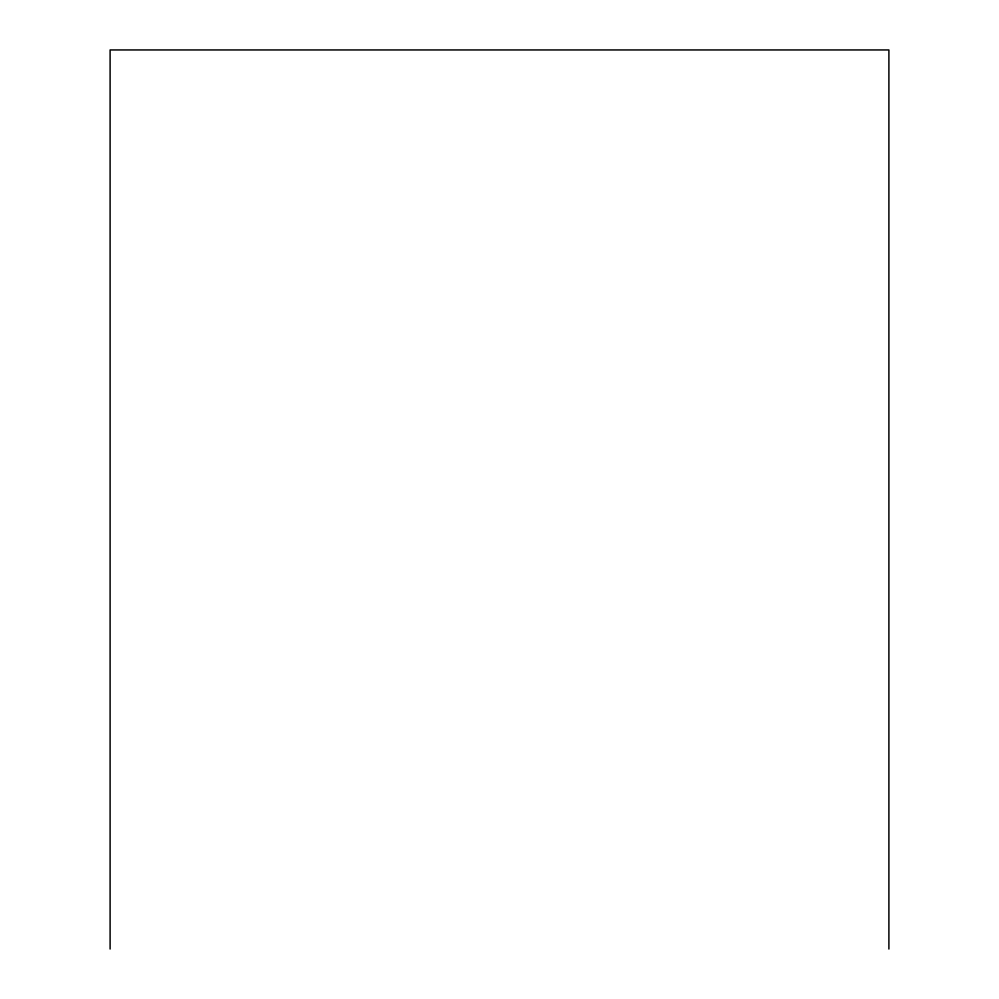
<?xml version="1.0" encoding="UTF-8"?>
<svg xmlns="http://www.w3.org/2000/svg" width="999" height="999" viewBox="0 0 999 999"><rect width="100%" height="100%" fill="white"/><g stroke="black" fill="none" stroke-linecap="round" stroke-linejoin="round"><path stroke-width="1.5" d="M888.898 949.05L888.898 49.95L110.102 49.95L110.102 949.05"/></g></svg>
